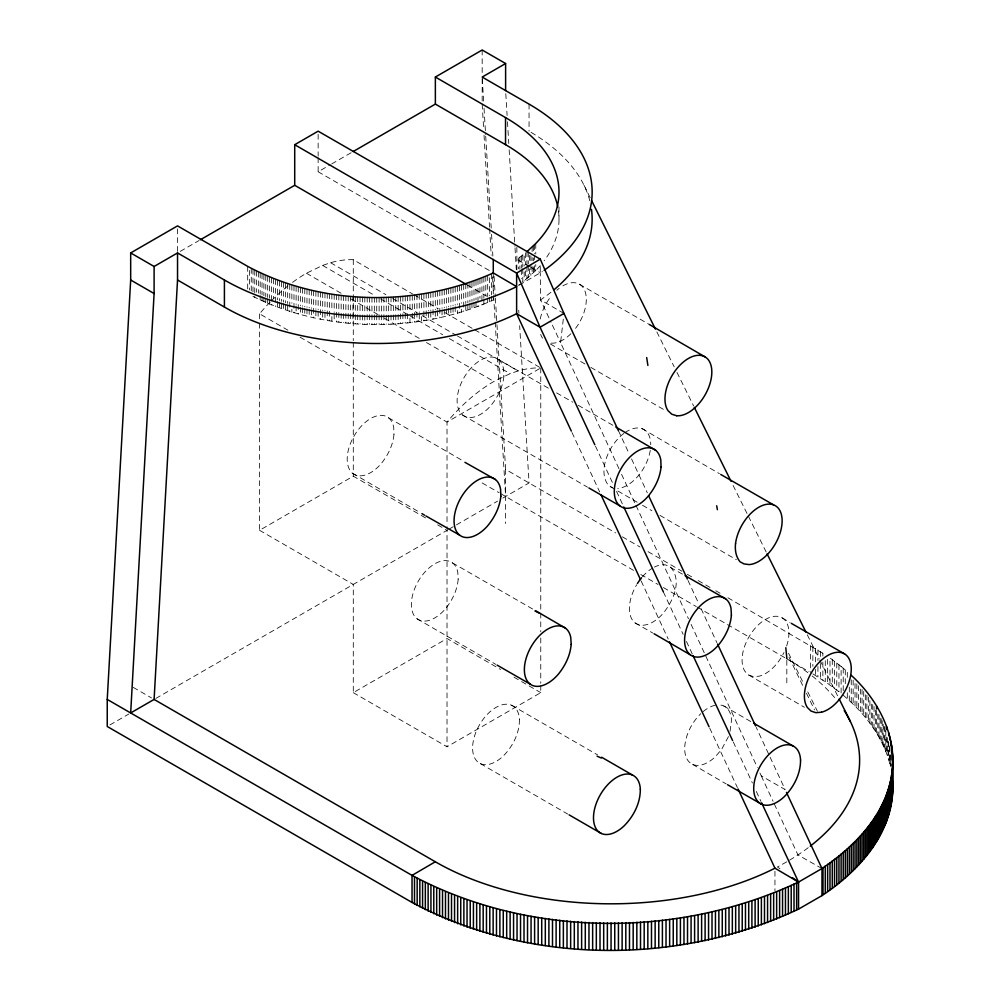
<?xml version="1.0" encoding="UTF-8"?>
<svg xmlns="http://www.w3.org/2000/svg" width="1000" height="1000" viewBox="0 0 1000 1000"><rect width="100%" height="100%" fill="white"/><g stroke="black" fill="none" stroke-linecap="round" stroke-linejoin="round"><path stroke-width="0.75" stroke-dasharray="5 3.75" d="M618.95 468.65L560.575 342.638L563.425 318.038M730.062 731.325L731.525 720.113A33.138 19.137 -60 0 0 718.675 704.9M728.462 736.587L721.737 749.212L715.462 756.612A33.138 19.137 -60 0 1 685.875 756.475A33.138 19.137 -60 0 1 700.788 713.688M522.775 268.55L522.775 282.087L535.763 270.538L535.763 264.525M529.862 266.75L516.862 259.35L524.188 253.912L524.188 265.938M518.375 285.35L519.875 284.275M519.25 285.075L542.35 271.588M180.238 251.388L199.088 240.5M318.137 157.713L318.137 171.762L330.262 164.762M331.613 163.988L351.825 152.325M259.562 323.175L259.562 530.3L353.288 476.188L425.6 517.938M109.938 724.925L128.837 714.013M155.85 698.413L447.55 530M448.9 529.225L497.512 501.163M502.912 498.038L529.05 482.95L519.65 325.7M259.562 530.3L353.288 584.425L353.288 692.663L447.025 638.538L500.588 669.463M353.288 692.663L447.025 746.775L540.763 692.663L540.763 684.85M539.45 368.7L447.025 422.062L447.025 525.1M292.525 282.387A140.85 81.325 -60 0 1 306.425 273.238L322.625 265.425L330.575 262.725A140.85 81.325 -60 0 1 353.288 259.713L412.638 293.975M300.025 337.188L447.025 422.062A140.85 81.325 -60 0 1 493.9 381.475L510.087 373.65L518.05 370.962A140.85 81.325 -60 0 1 539.325 367.912M253 296.4C326.95 333.113 418.125 333.65 493.275 300.025L493.275 295.512M786.625 646.025A33.138 19.137 -60 0 0 764.788 619.862A33.138 19.137 -60 0 0 745.075 671.525L748.75 675.062L753.55 676.663L759.175 676.188A33.138 19.137 -60 0 0 783.938 652.588M682.45 574.138L665.875 564.975A33.138 19.137 -60 0 0 654.4 567.087M623.913 433.387A33.138 19.137 -60 0 0 604.175 467.262C603.413 473.7 604.412 480.4 608.562 485.55L612.525 487.725M821.975 868.538L797.938 854.925L773.713 802.7M531.163 267.5L540.275 272.675L540.525 299.887L551.038 322.3M635.2 622.987L652.7 632.962M498.5 359.525L548.488 388.225M556.587 392.875L572.8 402.188M578.2 405.288L613.162 425.45M723.737 705.95L750.85 721.587M452.438 562.863L534.375 610.013M759.963 773.05L761.275 775.888L785.125 789.562L756.25 727.4M579.438 284.225L649.412 324.538M563.962 313.425L540.525 299.887A215.413 124.362 0 0 0 551 292.225M318.137 171.762L491.175 271.588M467.612 285.2L486.525 296.125M413.988 294.75L438.263 308.762M445 312.663L473.325 329.012M474.675 329.787L539.412 367.163M330.575 262.725L385.875 294.65M392.625 298.55L416.9 312.562M422.287 315.675L456.012 335.138M457.362 335.925L518.05 370.962M322.625 265.425L373.875 295.012M380.613 298.9L408.938 315.25M410.288 316.038L442.65 334.725M449.4 338.612L510.087 373.65M306.425 273.238L341.488 293.488M350.938 298.938L379.25 315.287M384.65 318.4L419.712 338.65M426.463 342.537L493.9 381.475M462.6 415.037L587.525 487.175M270.1 302.125A140.85 81.325 -60 0 0 259.562 313.825L287.875 330.175M496.962 324.625L505.613 469.425L615.625 532.938M622.388 536.838L639.975 546.987M648.088 551.675L681.9 571.2M687.312 574.325L692.725 577.45M698.138 580.575L710.312 587.6M715.725 590.725L721.125 593.85M727.9 597.75L825.275 654.675M482.175 482.95L499.1 492.725M500.412 493.475L634.05 570.638M640.812 574.538L658.012 584.462M663.413 587.575L696.237 606.538M697.125 607.05L785.475 658.05M786.137 658.438L809.062 671.675M437.65 524.888L445.688 529.525M513.987 677.2L540.763 692.663M511.637 705.263L597.612 754.912M480.438 763.65L567.737 814.075M133.275 687.4L151.5 697.913M550.35 343.963L585.45 364.263M590.837 367.388L665.075 410.325M610.337 486.637L637.15 502.175M642.513 505.288L651.9 510.725M659.95 515.388L736.363 559.688M388.587 417.837L463.438 461.1M748.75 675.062L804.438 707.262M417.163 618.862L495.75 664.35M642.113 428.675L719.412 473.675M352.688 473.35L420.613 512.875M692.525 764.35L726.2 783.938M812.85 673.875L827.65 683.363L841.112 693.5L841.112 666.438L829.987 657.95L829.987 685.013M782.288 617.9L790.025 622.562M779.875 868.725L777.387 866.95A248.55 143.5 0 0 0 786.825 861.775M841.112 666.438L847.312 671.725L847.312 680.75M843.225 695.25C865.2 713.65 883.863 737.738 890.35 766.137L890.35 755.612M670.475 566.987C682.638 580.662 673.238 600.887 663.175 613.312A33.138 19.137 -60 0 1 633.625 621.575A33.138 19.137 -60 0 1 636.663 584.763M584.05 185.362L590.3 197.925M656.85 331.925L674.188 366.812M676.963 372.4L693.6 405.9M733.112 485.462L747.675 514.775M748.375 516.163L766.4 552.463M807.3 634.812L819.087 658.538M819.788 659.938L838.5 697.625M788.55 653.238L803.662 683.587M807.775 691.875L817.387 711.188M789 657.175L803.775 687.7M806.462 693.263L814.525 709.912M552.35 325.112L560.575 342.638M595.45 446.112L613.25 484.338M616.55 491.413L623.15 505.562M663.363 591.9L683.15 634.362M686.45 641.45L692.375 654.188M733.263 741.938L752.387 782.987M756.338 791.488L760.95 801.388M571.987 432.512L599.663 491.925M641.175 581.038L668.2 639.038M709.712 728.15L737.387 787.562M618.438 430.688L628.938 453.3M631.562 458.95L647.312 492.863M688 580.462L698.5 603.062M701.125 608.713L716.875 642.625M621.575 474.312L635.35 504.05M636 505.462L688.475 618.725M691.1 624.388L757.35 767.387M761.275 775.888L773.062 801.287M505.8 93.7L507.1 115.5M507.475 121.725L508.775 143.525M509.15 149.75L514.913 246.287M515.013 247.85L516.312 269.637M518.725 310.125L518.913 313.238M482.275 78.612L483.663 101.975M484.038 108.2L485.625 134.662M485.712 136.225L491.2 228.088M491.575 234.312L492.875 256.112M494.087 276.35L495.288 296.6M495.387 298.15L496.875 323.062M482.175 104.113L483.663 129.025M484.038 135.262L489.525 227.125M489.625 228.675L491.2 255.15M492.5 276.95L493.525 294.075M493.612 295.625L495.1 320.538M495.2 322.1L505.613 496.475M891.225 755.325L891.225 765.85M890.812 754.712L890.812 766.75M889.85 745.987L889.85 764.025M889.3 746.888L889.3 761.925M888.7 741.787L888.7 759.825M888.05 741.188L888.05 757.725M887.35 737.6L887.35 755.638M886.612 737.013L886.612 753.55M885.812 730.425L885.812 751.475M884.975 726.85L884.975 749.4M884.1 726.287L884.1 747.325M883.162 724.225L883.162 745.275M882.188 720.662L882.188 743.213M881.162 718.625L881.162 741.175M880.088 718.088L880.088 739.137M878.975 714.562L878.975 737.113M877.812 714.038L877.812 735.088M876.6 710.525L876.6 733.075M875.35 710.025L875.35 731.075M874.05 706.525L874.05 729.075M872.712 704.55L872.712 727.1M871.325 704.075L871.325 725.125M869.887 700.612L869.887 723.162M868.413 697.163L868.413 721.213M866.888 695.225L866.888 719.275M865.325 694.8L865.325 717.35M863.713 691.375L863.713 715.438M862.062 689.475L862.062 713.525M860.362 689.087L860.362 711.637M858.625 685.713L858.625 709.762M856.85 683.85L856.85 707.9M855.025 683.5L855.025 706.05M853.162 680.163L853.162 704.212M851.25 679.837L851.25 702.387M849.3 687.05L849.3 700.575M847.312 692.775L847.312 698.787M845.288 669.95L845.288 684.987M843.225 668.188L843.225 693.737M838.962 664.712L838.962 691.775M836.775 663L836.775 690.05M834.55 661.3L834.55 688.363M832.288 659.613L832.288 686.675M827.65 659.312L827.65 683.363M825.275 660.7L825.275 681.737M822.862 653.075L822.862 656.075M822.862 662.087L822.862 680.125M820.413 651.475L820.413 662M820.413 663.512L820.413 678.538M817.925 649.912L817.925 660.425M817.925 666.438L817.925 676.963M815.4 648.35L815.4 661.888M815.4 669.4L815.4 675.413M812.85 646.825L812.85 666.363M810.413 645.387L810.413 672.45M786.825 660.337L786.825 685.888M774.95 871.2L774.95 890.75M559 207.087L559 219.125M540.763 367.95L540.763 611.475M540.763 613.038L540.763 631.775M540.763 638.013L540.763 683.288M540.275 266.663L540.275 272.675M535.763 243.475L535.763 254M534.575 244.675L534.575 253.7M534.575 255.2L534.575 259.713M534.575 265.725L534.575 271.737M533.375 245.863L533.375 251.875M533.375 257.887L533.375 260.9M533.375 266.913L533.375 272.925M532.137 247.05L532.137 251.55M532.137 257.562L532.137 260.575M532.137 266.588L532.137 274.1M530.875 255.725L530.875 263.25M530.875 264.75L530.875 275.275M529.6 255.387L529.6 262.9M529.6 268.913L529.6 276.438M529.05 104.113L529.05 131.175M528.288 252.025L528.288 264.05M528.288 265.562L528.288 277.587M526.938 251.663L526.938 265.2M526.938 266.7L526.938 278.725M525.575 252.8L525.575 264.825M525.575 270.837L525.575 279.85M524.188 271.95L524.188 280.975M522.775 255.025L522.775 267.05M521.337 256.125L521.337 268.15M521.337 269.65L521.337 278.675M519.875 257.213L519.875 269.237M518.375 258.288L518.375 268.812M516.862 247.325L516.862 269.875M505.613 469.425L505.613 523.538M493.275 272.962L493.275 294.012M491.438 273.837L491.438 294.887M491.438 296.388L491.438 300.9M489.575 277.712L489.575 295.75M489.575 297.25L489.575 301.762M487.688 275.55L487.688 296.6M487.688 298.1L487.688 302.613M485.788 276.375L485.788 295.925M483.862 277.2L483.862 298.238M483.862 299.75L483.862 304.25M482.175 50L482.175 75.55M482.175 78.562L482.175 101.112M481.925 278L481.925 305.062M479.963 278.788L479.963 298.325M477.987 279.562L477.987 306.613M476 280.312L476 299.862M476 301.363L476 307.375M473.988 281.062L473.988 300.6M473.988 302.1L473.988 308.113M471.962 281.788L471.962 301.325M471.962 302.838L471.962 308.85M469.925 282.5L469.925 302.038M469.925 303.55L469.925 309.562M467.863 283.2L467.863 302.738M467.863 304.237L467.863 310.25M465.788 283.875L465.788 303.425M465.788 304.925L465.788 310.938M463.7 284.538L463.7 311.6M461.6 285.188L461.6 303.225M461.6 309.237L461.6 312.25M459.475 285.825L459.475 312.887M457.35 286.438L457.35 304.475M457.35 310.5L457.35 313.5M455.2 287.038L455.2 305.087M455.2 306.588L455.2 314.1M453.038 287.625L453.038 305.663M453.038 307.175L453.038 314.688M450.863 288.2L450.863 306.238M450.863 307.738L450.863 315.25M448.675 288.75L448.675 306.788M448.675 308.288L448.675 315.812M447.025 526.663L447.025 746.775M446.475 289.288L446.475 307.325M446.475 308.825L446.475 316.337M444.275 289.8L444.275 307.838M444.275 309.35L444.275 316.863M442.05 290.3L442.05 308.35M442.05 309.85L442.05 317.362M439.812 290.788L439.812 317.85M437.575 291.262L437.575 309.3M437.575 310.8L437.575 318.312M435.312 291.712L435.312 309.75M435.312 311.25L435.312 318.762M433.05 292.137L433.05 319.2M430.775 292.562L430.775 310.6M430.775 312.1L430.775 319.625M428.5 292.962L428.5 311M428.5 312.5L428.5 320.025M426.2 293.337L426.2 320.4M423.9 293.712L423.9 320.763M421.6 294.05L421.6 310.587M421.6 316.6L421.6 321.112M419.275 294.387L419.275 312.425M419.275 313.925L419.275 321.45M416.95 294.7L416.95 321.763M414.625 295L414.625 322.05M412.287 295.275L412.287 311.812M412.287 313.312L412.287 322.337M409.95 295.538L409.95 312.062M409.95 318.087L409.95 322.587M407.6 295.775L407.6 312.312M407.6 313.812L407.6 322.837M405.238 296L405.238 323.062M402.887 296.2L402.887 323.263M400.513 296.388L400.513 323.45M398.15 296.562L398.15 313.1M398.15 314.6L398.15 323.625M395.775 296.712L395.775 313.25M395.775 314.762L395.775 323.775M393.4 296.85L393.4 313.387M393.4 314.887L393.4 323.913M391.025 296.975L391.025 313.5M391.025 315.012L391.025 324.025M388.65 297.062L388.65 313.6M388.65 315.113L388.65 324.125M386.262 297.15L386.262 313.688M386.262 315.188L386.262 324.212M383.888 297.213L383.888 324.275M381.5 297.262L381.5 324.312M379.113 297.288L379.113 324.35M376.725 297.3L376.725 324.35M374.338 297.288L374.338 324.35M371.95 297.262L371.95 324.312M369.575 297.213L369.575 324.275M367.188 297.15L367.188 324.212M364.8 297.062L364.8 313.6M364.8 315.113L364.8 324.125M362.425 296.975L362.425 313.5M362.425 315.012L362.425 324.025M360.05 296.85L360.05 313.387M360.05 314.887L360.05 323.913M357.675 296.712L357.675 313.25M357.675 314.762L357.675 323.775M355.3 296.562L355.3 313.1M355.3 314.6L355.3 323.625M353.288 259.713L353.288 340.688M353.288 342.25L353.288 476.188M352.938 296.388L352.938 323.45M350.575 296.2L350.575 323.263M348.212 296L348.212 323.062M345.863 295.775L345.863 322.837M343.512 295.538L343.512 312.062M343.512 313.575L343.512 322.587M341.163 295.275L341.163 311.812M341.163 313.312L341.163 322.337M338.825 295L338.825 322.05M336.5 294.7L336.5 321.763M334.175 294.387L334.175 312.425M334.175 313.925L334.175 321.45M331.863 294.05L331.863 310.587M331.863 316.6L331.863 321.112M329.55 293.712L329.55 320.763M327.25 293.337L327.25 320.4M324.963 292.962L324.963 311M324.963 312.5L324.963 320.025M322.675 292.562L322.675 310.6M322.675 312.1L322.675 319.625M320.4 292.137L320.4 319.2M318.137 134.3L318.137 156.15M318.137 291.712L318.137 309.75M318.137 311.25L318.137 318.762M315.887 291.262L315.887 309.3M315.887 310.8L315.887 318.312M313.637 290.788L313.637 317.85M311.413 290.3L311.413 308.35M311.413 309.85L311.413 317.362M309.188 289.8L309.188 307.838M309.188 309.35L309.188 316.863M306.975 289.288L306.975 307.325M306.975 308.825L306.975 316.337M304.775 288.75L304.775 306.788M304.775 308.288L304.775 315.812M302.587 288.2L302.587 306.238M302.587 307.738L302.587 315.25M300.413 287.625L300.413 305.663M300.413 307.175L300.413 314.688M298.263 287.038L298.263 314.1M296.112 286.438L296.112 304.475M296.112 305.988L296.112 313.5M293.975 285.825L293.975 312.887M291.863 285.188L291.863 303.225M291.863 309.237L291.863 312.25M289.75 284.538L289.75 311.6M287.663 283.875L287.663 303.425M287.663 304.925L287.663 310.938M285.587 283.2L285.587 302.738M285.587 304.237L285.587 310.25M283.538 282.5L283.538 302.038M283.538 303.55L283.538 309.562M281.488 281.788L281.488 301.325M281.488 302.838L281.488 308.85M279.462 281.062L279.462 300.6M279.462 302.1L279.462 308.113M277.45 280.312L277.45 299.862M277.45 301.363L277.45 307.375M275.462 279.562L275.462 306.613M273.488 278.788L273.488 298.325M271.525 278L271.525 305.062M269.587 277.2L269.587 298.238M269.587 299.75L269.587 304.25M267.675 276.375L267.675 297.425M267.675 298.925L267.675 303.438M265.763 275.55L265.763 296.6M265.763 298.1L265.763 302.613M263.888 274.7L263.888 295.75M263.888 297.25L263.888 301.762M262.025 273.837L262.025 294.887M262.025 296.388L262.025 300.9M260.175 272.962L260.175 294.012M260.175 295.512L260.175 300.025M259.562 313.825L259.562 321.613M258.35 272.075L258.35 293.125M256.55 271.175L256.55 292.225M254.762 270.262L254.762 297.325M253 269.337L253 291.887M251.262 268.4L251.262 290.938M249.537 270.45L249.537 289.988M247.688 266.388L247.688 290.438M177.537 228.888L177.537 251.438M808.263 847.663A248.55 143.5 0 0 1 789.112 860.438M789.112 660.175A248.55 143.5 0 0 1 808.263 672.95M812.15 675.962A248.55 143.5 0 0 1 835.413 698.525M531.025 132.338A215.413 124.362 0 0 1 589.913 201.275M271.188 301.025A140.85 81.325 -60 0 1 287.95 285.9M558.45 210.863A182.312 105.262 0 0 1 544.225 260.663M540.225 265.675A182.312 105.262 0 0 1 535.788 270.55M642.5 576.675A33.138 19.137 -60 0 1 651.95 568.462M703.15 711.575A33.138 19.137 -60 0 1 717.288 704.95M624.925 432.663A33.138 19.137 -60 0 1 650.75 444.738M650.263 450.412A33.138 19.137 -60 0 1 617.725 488.425M562.875 285.863A33.138 19.137 -60 0 1 585.513 292.85A33.138 19.137 -60 0 1 574.587 329.588M570.887 333.725A33.138 19.137 -60 0 1 551.15 343.125M542.575 338.175A33.138 19.137 -60 0 1 540.675 334.425M540.237 318.988A33.138 19.137 -60 0 1 551.15 296.25M556.812 290.287A33.138 19.137 -60 0 1 559.2 288.312M519.438 719.412C519.525 733.2 512.875 746.225 503.375 755.913A33.138 19.137 -60 0 1 473.225 753.825A33.138 19.137 -60 0 1 492.675 709.613A33.138 19.137 -60 0 1 519.438 719.412M458.188 579.175C457.275 590.325 452.15 600.625 445.138 609.175A33.138 19.137 -60 0 1 412.95 613.263A33.138 19.137 -60 0 1 428.275 568.65A33.138 19.137 -60 0 1 457.8 572.35L458.188 579.175M393.975 434.475C392.9 445.637 387.663 455.913 380.538 464.4A33.138 19.137 -60 0 1 348.612 467.562A33.138 19.137 -60 0 1 364.575 422.95A33.138 19.137 -60 0 1 393.713 427.575L393.975 434.475M503.9 376.163C502.825 387.325 497.575 397.6 490.45 406.087A33.138 19.137 -60 0 1 458.525 409.25A33.138 19.137 -60 0 1 474.487 364.637A33.138 19.137 -60 0 1 503.625 369.263L503.9 376.163"/><path stroke-width="1.5" d="M130.675 252.938L154.1 266.475L177.537 252.938L224.412 280A215.413 124.362 0 0 0 489.275 298.1L491.675 297.238A215.413 124.362 0 0 0 516.625 286.625L493.275 272.962C416.35 307.25 322.325 306.325 247.688 266.388L177.537 225.888L130.675 252.938L130.675 280L107.238 699.425L107.238 726.488L412.038 902.45C529.75 965.175 678.337 965.375 798.538 909.125L821.975 895.6C860.212 870.462 896.087 829.737 892.55 780.975M154.1 266.475L154.1 293.538L130.675 712.95L154.1 699.425L177.537 280L177.537 252.938M107.238 699.425L412.038 875.387C529.75 938.112 678.337 938.312 798.538 882.075L821.975 868.538C854.438 846.562 885.163 815.512 891.587 775.188C898.075 737.475 878.562 700.225 851.25 675.325M526.938 251.663L535.763 243.475A182.312 105.262 0 0 0 505.538 117.6L435.363 77.038L482.175 50L505.613 63.525L505.613 90.588M618.438 430.688L563.962 313.425L540.275 259.15L516.625 273.1L516.625 313.688L571.325 431.1M798.538 909.125L798.538 882.075L774.95 868.2A248.55 143.5 0 0 1 435.312 861.775L412.038 875.387L412.038 902.45M466.262 284.413L294.713 185.3L294.713 144.713L318.137 131.175L540.275 259.15M200.438 239.725L294.713 185.3M353.175 151.537L435.363 104.087L435.363 77.038M505.613 63.525L482.175 77.062L529.05 104.113A215.413 124.362 0 0 1 544.138 270.325M563.962 313.425L540.062 327.225L516.625 313.688A215.413 124.362 0 0 1 491.675 324.3L489.275 325.163A215.413 124.362 0 0 1 224.412 307.062L177.537 280M597.05 756.162L601.325 758.037M534.938 610.975L538.825 612.925M464.938 462.325L495.45 479.538M425.938 515.975L459.538 535.05M654.038 633.725L690.387 654.862M844.6 653.925L791.312 623.35M685.15 575.688L725.662 598.862M761.55 804.212L727.55 784.725M535.712 610.788L565.438 628.125M530.163 684.125L497.088 665.113M294.713 144.713L516.625 273.1L540.062 327.225L594.788 444.7M720.75 474.45L773.5 504.837M588.875 487.95L619.763 505.8M130.675 280L154.1 293.538M601.638 757.237L632.525 775.075M569.087 814.85L601.325 833.475M154.1 699.425L435.312 861.775M435.363 104.087L505.538 144.662A182.312 105.262 0 0 1 557.75 206.75M753.562 723.15L792.763 745.812M649.412 324.538L704.975 356.838M421.938 513.65L424.6 515.2M615.812 427.013L655.675 450.288M792.312 877.625L798.538 882.075L761.612 802.8M591.675 200.712L655.462 329.125M694.287 407.3L731.038 481.275M767.087 553.85L805.913 632.025M839.2 699.025L850.288 721.35M786.45 792.387L821.975 868.538L821.975 895.6M623.8 506.975L663.363 591.9M693.037 655.6L732.6 740.525M600.975 494.75L640.512 579.625M669.513 641.862L709.05 726.737M738.05 788.975L774.95 868.2M648.625 495.688L687.35 579.05M717.537 644.038L755.6 725.987M647.887 365.45L646.675 357.537M716.675 505.775L717.4 509.712M785.8 647.712L786.875 658.562M892.663 756.05L892.663 791.625M892.55 753.925L892.55 793.75M892.375 768.812L892.375 795.875M892.163 749.663L892.163 754.175M892.163 770.938L892.163 798M891.9 747.55L891.9 753.562M891.9 773.062L891.9 800.125M891.587 745.425L891.587 752.938M891.587 775.188L891.587 802.25M891.225 777.3L891.225 804.362M890.812 741.188L890.812 745.7M890.812 779.425L890.812 806.475M890.35 781.538L890.35 808.587M889.85 736.963L889.85 739.975M889.85 783.637L889.85 810.7M889.3 785.75L889.3 812.8M888.7 732.763L888.7 735.775M888.7 787.85L888.7 814.912M888.05 789.938L888.05 817M887.35 792.038L887.35 819.087M886.612 726.488L886.612 729.5M886.612 794.112L886.612 821.175M885.812 796.2L885.812 823.263M884.975 798.275L884.975 825.325M884.1 800.337L884.1 827.4M883.162 802.4L883.162 829.463M882.188 804.45L882.188 831.513M881.162 806.5L881.162 833.55M880.088 808.538L880.088 835.588M878.975 810.562L878.975 837.625M877.812 812.588L877.812 839.638M876.6 706.012L876.6 709.025M876.6 814.587L876.6 841.65M875.35 816.6L875.35 843.65M874.05 818.587L874.05 845.65M872.712 820.575L872.712 847.625M871.325 822.537L871.325 849.6M869.887 824.5L869.887 851.562M868.413 826.45L868.413 853.512M866.888 828.4L866.888 855.45M865.325 830.325L865.325 857.375M863.713 832.237L863.713 859.3M862.062 834.137L862.062 861.2M860.362 836.025L860.362 863.088M858.625 837.913L858.625 864.963M856.85 839.775L856.85 866.838M855.025 841.625L855.025 868.688M853.162 843.462L853.162 870.512M851.25 845.288L851.25 872.337M849.3 847.087L849.3 874.15M847.312 848.888L847.312 875.938M845.288 850.662L845.288 877.725M843.225 852.425L843.225 879.488M841.112 854.175L841.112 881.225M838.962 855.9L838.962 882.962M836.775 857.613L836.775 884.675M834.55 859.312L834.55 886.375M832.288 860.987L832.288 888.05M829.987 862.65L829.987 889.712M827.65 864.3L827.65 891.363M825.275 865.925L825.275 892.987M823 867.438L823 894.5M796.637 882.663L796.637 909.725M794.013 883.975L794.013 911.038M791.2 885.35L791.2 912.4M788.35 886.7L788.35 913.75M785.462 888.025L785.462 915.088M782.55 889.338L782.55 916.388M779.613 890.612L779.613 917.675M776.65 891.875L776.65 918.938M773.65 893.125L773.65 920.175M770.625 894.338L770.625 921.4M767.575 895.537L767.575 922.588M764.488 896.7L764.488 923.763M761.388 897.85L761.388 924.912M758.25 898.975L758.25 926.038M755.1 900.075L755.1 927.138M751.912 901.15L751.912 928.213M748.713 902.2L748.713 929.262M745.475 903.238L745.475 930.288M742.225 904.237L742.225 931.3M738.95 905.212L738.95 932.275M735.662 906.162L735.662 933.225M732.337 907.1L732.337 934.163M729 908L729 935.062M725.638 908.875L725.638 935.938M722.262 909.737L722.262 936.787M718.863 910.562L718.863 937.625M715.45 911.363L715.45 938.425M712.013 912.138L712.013 939.2M708.562 912.887L708.562 939.95M705.1 913.612L705.1 940.675M701.612 914.312L701.612 941.375M698.112 914.975L698.112 942.038M694.6 915.625L694.6 942.688M691.075 916.237L691.075 943.3M687.525 916.838L687.525 943.9M683.975 917.4L683.975 944.463M680.413 917.938L680.413 945M676.825 918.45L676.825 945.512M673.238 918.925L673.238 945.987M669.638 919.388L669.638 946.45M666.025 919.812L666.025 946.875M662.4 920.212L662.4 947.275M658.775 920.588L658.775 947.65M655.138 920.938L655.138 948M651.488 921.263L651.488 948.312M647.837 921.55L647.837 948.612M644.175 921.812L644.175 948.875M640.512 922.05L640.512 949.112M636.838 922.262L636.838 949.312M633.175 922.438L633.175 949.5M629.487 922.588L629.487 949.65M625.812 922.712L625.812 949.775M622.125 922.812L622.125 949.875M618.438 922.887L618.438 949.95M614.75 922.925L614.75 949.987M611.062 922.938L611.062 950M607.375 922.925L607.375 949.987M603.688 922.887L603.688 949.95M600.013 922.812L600.013 949.875M596.325 922.712L596.325 949.775M592.638 922.588L592.638 949.65M588.962 922.438L588.962 949.5M585.288 922.262L585.288 949.312M581.625 922.05L581.625 949.112M577.962 921.812L577.962 948.875M574.3 921.55L574.3 948.612M570.65 921.263L570.65 948.312M567 920.938L567 948M563.362 920.588L563.362 947.65M559.738 920.212L559.738 947.275M556.112 919.812L556.112 946.875M552.5 919.388L552.5 946.45M548.9 918.925L548.9 945.987M545.312 918.45L545.312 945.512M541.725 917.938L541.725 945M538.162 917.4L538.162 944.463M534.6 916.838L534.6 943.9M531.062 916.237L531.062 943.3M527.537 915.625L527.537 942.688M524.012 914.975L524.012 942.038M520.525 914.312L520.525 941.375M517.038 913.612L517.038 940.675M513.562 912.887L513.562 939.95M510.112 912.138L510.112 939.2M506.688 911.363L506.688 938.425M505.538 117.6L505.538 144.662M503.263 910.562L503.263 937.625M499.875 909.737L499.875 936.787M496.488 908.875L496.488 935.938M493.275 259.438L493.275 272.962M493.137 908L493.137 935.062M489.8 907.1L489.8 934.163M486.475 906.162L486.475 933.225M483.175 905.212L483.175 932.275M479.9 904.237L479.9 931.3M476.65 903.238L476.65 930.288M473.425 902.2L473.425 929.262M470.225 901.15L470.225 928.213M467.038 900.075L467.038 927.138M463.875 898.975L463.875 926.038M460.75 897.85L460.75 924.912M457.65 896.7L457.65 923.763M454.562 895.537L454.562 922.588M451.512 894.338L451.512 921.4M448.488 893.125L448.488 920.175M445.487 891.875L445.487 918.938M442.525 890.612L442.525 917.675M439.588 889.338L439.588 916.388M436.675 888.025L436.675 915.088M433.787 886.7L433.787 913.75M430.938 885.35L430.938 912.4M428.125 883.975L428.125 911.038M425.337 882.575L425.337 909.638M422.575 881.162L422.575 908.225M419.85 879.737L419.85 906.787M417.163 878.275L417.163 905.337M414.5 876.8L414.5 903.863M224.412 280L224.412 307.062M844.262 710.638A248.55 143.5 0 0 1 810.225 846.162M591.475 209.363A215.413 124.362 0 0 1 554.25 289.562M637.413 583.538A33.138 19.137 -60 0 1 641.6 577.737M735.562 543.413C734.8 549.862 735.8 556.562 739.95 561.712L743.913 563.888L749.112 564.587A33.138 19.137 -60 0 0 780.837 530.45A33.138 19.137 -60 0 0 764.425 504.812A33.138 19.137 -60 0 0 735.562 543.413M640.325 789.237C640.413 803.025 633.763 816.038 624.263 825.738A33.138 19.137 -60 0 1 594.113 823.65A33.138 19.137 -60 0 1 613.562 779.438A33.138 19.137 -60 0 1 640.325 789.237M800.55 759.975C800.638 773.763 793.988 786.775 784.488 796.475A33.138 19.137 -60 0 1 754.338 794.388A33.138 19.137 -60 0 1 773.787 750.175A33.138 19.137 -60 0 1 800.55 759.975M571.175 644.425C570.262 655.575 565.138 665.888 558.138 674.438A33.138 19.137 -60 0 1 525.95 678.512A33.138 19.137 -60 0 1 541.263 633.913A33.138 19.137 -60 0 1 570.788 637.6L571.175 644.425M731.4 615.175C730.487 626.325 725.375 636.625 718.363 645.175A33.138 19.137 -60 0 1 686.175 649.262A33.138 19.137 -60 0 1 701.488 604.65A33.138 19.137 -60 0 1 731.012 608.35L731.4 615.175M500.838 496.188C499.762 507.35 494.525 517.612 487.4 526.112A33.138 19.137 -60 0 1 455.475 529.263A33.138 19.137 -60 0 1 471.438 484.663A33.138 19.137 -60 0 1 500.575 489.275L500.838 496.188M661.062 466.925C659.987 478.088 654.75 488.363 647.625 496.85A33.138 19.137 -60 0 1 615.7 500A33.138 19.137 -60 0 1 631.663 455.4A33.138 19.137 -60 0 1 660.8 460.025L661.062 466.925M821.488 712.225L815.875 712.688L811.062 711.087L807.4 707.55A33.138 19.137 -60 0 1 822.038 659.625A33.138 19.137 -60 0 1 851.263 669.312A33.138 19.137 -60 0 1 821.488 712.225M676.688 415.737L671.825 414.237L668.1 410.775A33.138 19.137 -60 0 1 684.325 361.238A33.138 19.137 -60 0 1 711.475 376.912A33.138 19.137 -60 0 1 676.688 415.737"/></g></svg>
